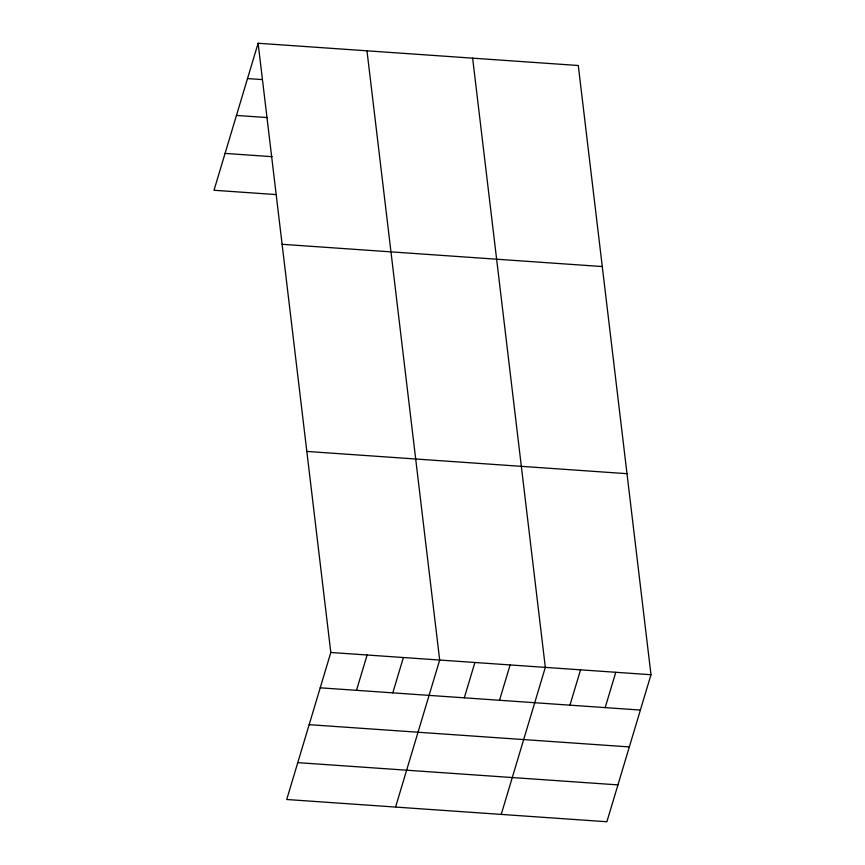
<?xml version="1.0" encoding="UTF-8"?>
<svg xmlns="http://www.w3.org/2000/svg" width="865" height="865" viewBox="0 0 865 865"><rect width="100%" height="100%" fill="white"/><g stroke="black" fill="none" stroke-linecap="round" stroke-linejoin="round"><path stroke-width="1.3" d="M258.116 43.25L330.819 652.48L286.715 799.498L606.884 821.75L650.988 674.732L578.285 65.502L258.116 43.25L214.012 190.268L275.827 194.56M356.51 690.335L367.106 655M392.796 692.854L403.393 657.53M395.575 807.067L439.68 660.049L366.976 50.819M464.3 697.828L474.896 662.493M499.516 700.272L510.112 664.947M501.224 814.408L545.328 667.391L472.636 58.16M569.949 705.17L580.556 669.834M605.176 707.613L615.772 672.289M247.52 78.574L262.3 79.602M236.459 115.434L267.372 117.586M225.073 153.408L272.107 156.684M282.109 244.298L602.278 266.55M306.826 451.433L626.995 473.685M330.819 652.48L650.988 674.732M320.223 687.816L640.392 710.057M309.162 724.665L629.331 746.917M297.765 762.638L617.945 784.89"/></g></svg>
